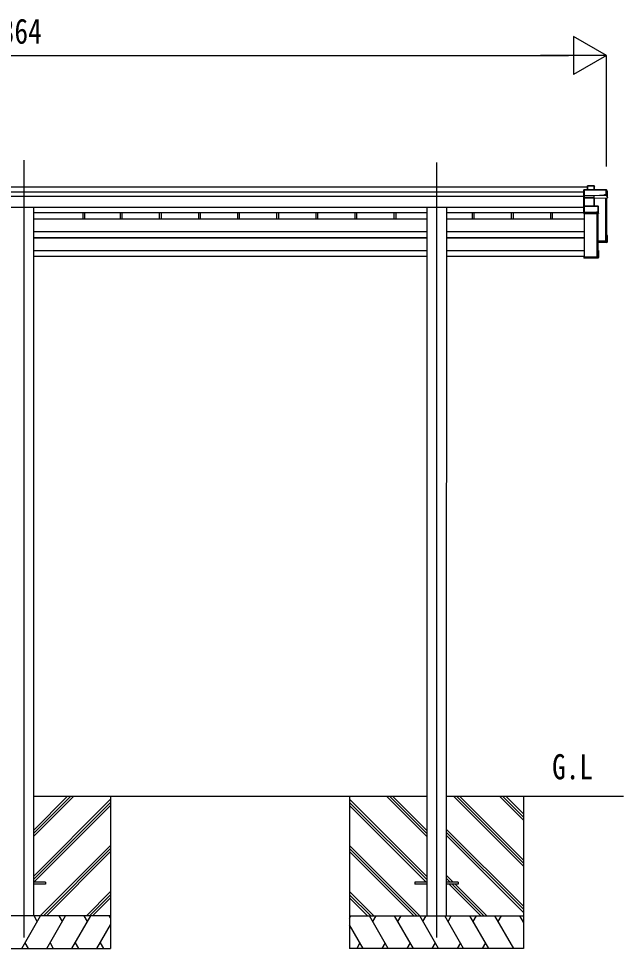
# Model space of a CAD drawing. Units: millimetres, scale not verified. Extents: x -14718 to 14718, y -10395 to 10395.
# Drawn here: x 1279 to 4063, y -5538 to -1262 of the extents above; entities that cross this region are included whole.
import ezdxf
from ezdxf.enums import TextEntityAlignment as Align

# ---------------------------------------------------------------- set-up
doc = ezdxf.new("R2010")
doc.units = ezdxf.units.MM
doc.header["$LTSCALE"] = 50
for name, color, linetype in [('0-2_USER1', 3, 'Continuous'), ('0-3_YKK_12', 2, 'Continuous'), ('0-4_YKK_13', 4, 'Continuous'), ('0-5_YKK_A1', 4, 'Continuous'), ('0-6_YKK_D', 6, 'Continuous')]:
    doc.layers.add(name, color=color, linetype=linetype)
doc.styles.add('ＭＳ ゴシック', font='')
doc.styles.get('ＭＳ ゴシック').set_extended_font_data('MS Gothic')

msp = doc.modelspace()

# ---------------------------------------------------------------- linework, layer by layer
at = {"layer": '0-3_YKK_12'}
for p, q in [((1302.57, -1912.54), (1302.57, -2422.45)), ((3202.57, -1923.77), (3202.57, -2422.45)), ((1302.57, -2422.45), (1302.57, -5487.63)), ((3202.57, -2422.45), (3202.57, -5487.63))]:
    msp.add_line(p, q, dxfattribs=at)
at = {"layer": '0-4_YKK_13'}
for p, q in [((3881.52, -2048.88), (3880.67, -2049.81)), ((3880.67, -2075.23), (3880.67, -2049.81)), ((3881.67, -2049.21), (3881.67, -2075.6)), ((3983.7, -2049.21), (3881.67, -2049.21)), ((3881.82, -2048.76), (3983.7, -2048.76)), ((3896.67, -2032.01), (3897.52, -2031.07)), ((3896.67, -2048.76), (3896.67, -2032.01)), ((3897.52, -2048.76), (3897.52, -2031.07)), ((3897.67, -2030.96), (3927.23, -2030.96)), ((3927.23, -2031.41), (3927.23, -2030.96)), ((3927.66, -2031.21), (3929.41, -2034.2)), ((3927.73, -2031.46), (3927.73, -2048.76)), ((3929.48, -2034.44), (3927.73, -2031.46)), ((3929.48, -2048.76), (3929.48, -2034.44)), ((3983.7, -2049.21), (3983.7, -2048.76)), ((3983.7, -2071.09), (3983.7, -2049.21)), ((3984.13, -2049.01), (3988.54, -2056.55)), ((3881.53, -2075.95), (3880.67, -2075.23)), ((3880.67, -2084.74), (3880.67, -2075.23)), ((3881.81, -2085.68), (3880.67, -2084.74)), ((3880.67, -2125.54), (3880.67, -2084.74)), ((3881.67, -2075.6), (3928.16, -2075.6)), ((3881.67, -2076.14), (3881.67, -2085.49)), ((3928.17, -2076.14), (3881.67, -2076.14)), ((3881.67, -2085.49), (3927.7, -2085.49)), ((3881.67, -2086.04), (3881.67, -2124.52)), ((3927.7, -2085.49), (3927.7, -2086.04)), ((3928.16, -2075.6), (3976.17, -2073.51)), ((3976.17, -2074.05), (3928.17, -2076.14)), ((3928.17, -2085.51), (3928.17, -2076.14)), ((3928.2, -2086.12), (3928.2, -2124.52)), ((3929.06, -2088.42), (3928.2, -2086.12)), ((3928.68, -2085.63), (3929.57, -2088)), ((3929.09, -2124.52), (3929.09, -2088.31)), ((3929.57, -2088), (3988.61, -2085.43)), ((3976.17, -2073.51), (3976.17, -2074.05)), ((3984.2, -2071.14), (3984.66, -2071.93)), ((3984.66, -2074.93), (3984.66, -2071.93)), ((3984.66, -2074.93), (3988.61, -2085.43)), ((3988.61, -2085.43), (3988.61, -2056.8)), ((3881.53, -2124.64), (3880.67, -2125.54)), ((3880.67, -2152.51), (3880.67, -2125.54)), ((3881.67, -2124.52), (3946.13, -2124.52)), ((3881.67, -2124.97), (3881.67, -2152.87)), ((3946.13, -2124.52), (3946.13, -2124.97)), ((3946.42, -2124.61), (3948.39, -2126.02)), ((3948.59, -2158.23), (3948.59, -2126.42)), ((3881.53, -2153.23), (3880.67, -2152.51)), ((3880.67, -2157.89), (3880.67, -2152.51)), ((3880.67, -2157.89), (3880.67, -2157.89)), ((3881.67, -2158.73), (3880.67, -2157.89)), ((3881.67, -2152.87), (3938.6, -2152.87)), ((3881.67, -2153.42), (3881.67, -2158.73)), ((3938.6, -2153.42), (3881.67, -2153.42)), ((3881.67, -2158.73), (3948.09, -2158.73)), ((3938.6, -2150.36), (3946.13, -2150.36)), ((3938.6, -2152.87), (3938.6, -2150.36)), ((3938.6, -2152.87), (3938.6, -2153.42)), ((3938.6, -2154.67), (3938.6, -2153.42)), ((3946.59, -2154.67), (3938.6, -2154.67)), ((3948.09, -2158.73), (3946.59, -2154.67)), ((3946.63, -2150.41), (3947.09, -2151.2)), ((3947.09, -2154.17), (3947.09, -2151.2)), ((3947.09, -2154.17), (3948.59, -2158.23)), ((3984.67, -2259.15), (3988.15, -2259.15)), ((3984.67, -2259.26), (3988.47, -2259.26)), ((3984.67, -2260.02), (3987.67, -2260.02)), ((3984.67, -2264.07), (3986.17, -2261.51)), ((3984.67, -2261.51), (3986.17, -2261.51)), ((3986.17, -2285.83), (3986.17, -2261.51)), ((3987.67, -2260.02), (3988.49, -2259.28)), ((3987.67, -2260.02), (3987.67, -2287.26)), ((3988.61, -2288.26), (3988.61, -2259.62)), ((3944.67, -2287.63), (3986.17, -2285.83)), ((3987.67, -2287.26), (3944.67, -2289.13)), ((3976.17, -2291.95), (3944.67, -2293.32)), ((3976.17, -2291.95), (3948.59, -2293.15)), ((3984.66, -2291.25), (3976.17, -2291.62)), ((3976.17, -2291.62), (3976.17, -2291.95)), ((3981.82, -2282.55), (3981.82, -2286.02)), ((3984.66, -2291.25), (3988.61, -2288.26)), ((3948.09, -2328.75), (3944.67, -2328.75)), ((3944.67, -2329.59), (3947.65, -2329.59)), ((3946.15, -2331.08), (3944.67, -2331.08)), ((3946.15, -2359.02), (3946.15, -2331.08)), ((3948.59, -2361.05), (3948.59, -2329.24)), ((3880.67, -2354.2), (3882.67, -2354.2)), ((3880.67, -2354.2), (3880.67, -2354.65)), ((3880.67, -2354.65), (3880.67, -2360.51)), ((3880.67, -2354.65), (3882.67, -2354.65)), ((3947.65, -2360.51), (3880.67, -2360.51)), ((3881.67, -2361.55), (3880.67, -2360.51)), ((3881.53, -2362.83), (3880.67, -2361.93)), ((3881.67, -2361.55), (3948.09, -2361.55)), ((3881.67, -2362.95), (3881.67, -2361.55)), ((3938.6, -2362.95), (3881.67, -2362.95)), ((3938.6, -2362.95), (3881.67, -2362.95)), ((3882.67, -2354.65), (3882.67, -2354.2)), ((3882.67, -2354.65), (3882.67, -2359.02)), ((3882.67, -2359.02), (3946.15, -2359.02)), ((3938.6, -2362.62), (3938.6, -2362.95)), ((3946.59, -2362.62), (3938.6, -2362.62)), ((3938.6, -2362.95), (3938.6, -2362.95)), ((3944.25, -2358.28), (3944.25, -2359.02)), ((3948.09, -2361.55), (3946.59, -2362.62)), ((3948.39, -2361.45), (3946.88, -2362.53)), ((3948.45, -2361.4), (3947.65, -2360.51)), ((1402.57, -5233.13), (1347.57, -5233.13)), ((1402.57, -5242.13), (1347.57, -5242.13)), ((1402.57, -5233.13), (1402.57, -5242.13)), ((3102.57, -5233.13), (3102.57, -5242.13)), ((3157.57, -5233.13), (3102.57, -5233.13)), ((3157.57, -5242.13), (3102.57, -5242.13)), ((3302.57, -5233.13), (3247.57, -5233.13)), ((3302.57, -5242.13), (3247.57, -5242.13)), ((3302.57, -5233.13), (3302.57, -5242.13))]:
    msp.add_line(p, q, dxfattribs=at)
for points in [[(3927.23, -2048.76), (3927.23, -2031.41), (3897.88, -2031.41), (3897.88, -2048.76)], [(3988.61, -2056.8), (3984.2, -2049.26), (3984.2, -2071.14)], [(3927.7, -2124.52), (3927.7, -2086.04), (3881.67, -2086.04)], [(3928.17, -2085.51), (3928.17, -2085.52), (3928.17, -2085.52)], [(3976.17, -2073.51), (3976.17, -2071.09), (3983.7, -2071.09)], [(3984.66, -2074.93), (3976.17, -2075.3), (3976.17, -2074.05)], [(3946.13, -2150.36), (3946.13, -2124.97), (3881.67, -2124.97)], [(3948.59, -2126.42), (3946.63, -2125.02), (3946.63, -2150.41)], [(3944.67, -2290.17), (3988.61, -2288.26), (3988.61, -2288.26), (3987.67, -2287.26)], [(3948.45, -2328.87), (3947.65, -2329.59), (3947.65, -2360.51)], [(3880.67, -2360.51), (3880.67, -2360.51), (3880.67, -2361.93)]]:
    msp.add_lwpolyline(points, dxfattribs=at)
for centre, radius, start, end in [((3927.23, -2031.46), 0.5, 30.33313, 90), ((3927.34, -2032.81), 1.41, 74.15609, 94.61217), ((3927.24, -2031.45), 0.494, 359.98098, 30.32316), ((3983.7, -2049.26), 0.5, 30.33313, 90), ((3983.81, -2050.62), 1.41, 74.15609, 94.61217), ((3983.7, -2049.26), 0.494, 359.98098, 30.32316), ((3928.57, -2086), 0.63, 129.50604, 184.71108), ((3928.7, -2086.13), 0.502, 92.80646, 179.3843), ((3983.81, -2072.5), 1.41, 74.15609, 94.61217), ((3946.13, -2125.02), 0.5, 54.45407, 90), ((3946.24, -2126.38), 1.41, 74.15609, 94.61217), ((3946.13, -2125.02), 0.498, 0.1799, 54.43322), ((3946.24, -2151.77), 1.41, 74.15609, 94.61217)]:
    msp.add_arc(centre, radius, start, end, dxfattribs=at)
for centre, major_axis, ratio, start_param, end_param in [((3881.17, -2049.26), (0.372, 0.372), 0.900404, 5.550147, 6.3355452), ((3881.88, -2049.26), (-0.372, 0.372), 0.900404, 5.4454273, 6.2308254), ((3897.17, -2031.46), (-0.499, -0.499), 0.052408, 3.0892328, 3.8746309), ((3897.88, -2031.46), (-0.499, 0.499), 0.052408, 4.7647489, 5.550147), ((3929.01, -2034.49), (0.257, 0.444), 0.891995, 5.2871388, 6.0006), ((3881.17, -2075.65), (0.372, 0.372), 0.900404, 4.7952921, 5.550147), ((3881.17, -2075.65), (-0.498, 0.498), 0.083094, 3.2244958, 3.9793507), ((3882.17, -2085.99), (-0.498, 0.498), 0.083094, 0.0829031, 0.837758), ((3882.17, -2085.99), (0.372, 0.372), 0.900404, 1.6536995, 2.4085544), ((3927.7, -2085.66), (-1, 0), 0.165356, 4.2226982, 4.712389), ((3927.7, -2086.15), (-0.5, 0), 0.226184, 4.2102939, 4.712389), ((3927.7, -2086.17), (-0.5, -0.046), 0.224394, 3.1821146, 4.1897293), ((3928.16, -2075.65), (-0.011, 0.5), 0.002284, 3.307366, 4.8170591), ((3927.68, -2085.68), (-1, -0.045), 0.165035, 4.1904357, 4.1933299), ((3927.68, -2085.68), (-1, -0.045), 0.165035, 3.1952984, 4.1904357), ((3929.56, -2088.42), (-0.495, -0.086), 0.832908, 4.5579552, 6.0814725), ((3881.17, -2125.02), (0.5, 0.5), 0.02182, 6.2613687, 7.0162236), ((3881.17, -2125.02), (0.372, 0.372), 0.900404, 5.550147, 6.3050019), ((3948.12, -2126.44), (0.169, 0.473), 0.931403, 5.0793173, 5.862852), ((3881.17, -2152.93), (0.372, 0.372), 0.900404, 4.7952921, 5.550147), ((3881.17, -2152.93), (-0.498, 0.498), 0.083094, 3.2244958, 3.9793507), ((3946.59, -2154.17), (-0.479, 0.147), 0.993384, 1.8707271, 3.4377965), ((3948.12, -2158.31), (-0.498, -0.074), 0.830741, 1.394861, 2.1783957), ((3948.12, -2158.31), (0.289, 0.44), 0.847113, 4.5883003, 5.371835), ((3988.09, -2259.65), (-0.474, -0.272), 0.885613, 3.4570579, 4.242456), ((3988.13, -2259.57), (-0.491, 0.117), 0.873782, 4.1213673, 4.1933043), ((3988.14, -2259.57), (-0.257, 0.444), 0.891995, 4.1376391, 4.8511003), ((3948.12, -2329.17), (-0.498, 0.074), 0.830741, 4.1047896, 4.8883243), ((3948.12, -2329.17), (-0.289, 0.44), 0.847113, 4.052943, 4.8364777), ((3881.17, -2362.45), (-0.5, 0.5), 0.02182, 2.4085544, 3.1634093), ((3946.59, -2362.12), (-0.479, 0.147), 0.993384, 1.8707271, 2.4924516), ((3948.12, -2361.03), (0.255, 0.46), 0.938446, 3.6212269, 4.4047616), ((3948.12, -2361.03), (-0.169, 0.473), 0.931403, 3.561926, 4.3454607)]:
    msp.add_ellipse(centre, major_axis=major_axis, ratio=ratio, start_param=start_param, end_param=end_param, dxfattribs=at)
at = {"layer": '0-5_YKK_A1'}
for p, q in [((-1291.53, -2034.81), (3896.67, -2034.81)), ((-1275.53, -2057.69), (3880.67, -2057.69)), ((-1275.53, -2077.84), (3880.67, -2077.84)), ((3979.55, -2085.83), (3979.55, -2284.69)), ((3982.66, -2085.69), (3982.66, -2281.71)), ((3983.17, -2085.67), (3983.17, -2284.39)), ((3984.67, -2085.6), (3984.67, -2284.39)), ((-1275.53, -2129.05), (3880.67, -2129.05)), ((1347.77, -2129.05), (1347.77, -5387.63)), ((1347.77, -2153.37), (3157.37, -2153.37)), ((1574.67, -2153.37), (1574.67, -2183.18)), ((1582.82, -2153.37), (1582.82, -2183.18)), ((1746.52, -2153.37), (1746.52, -2183.18)), ((1754.67, -2153.37), (1754.67, -2183.18)), ((1926.52, -2153.37), (1926.52, -2183.18)), ((1934.67, -2153.37), (1934.67, -2183.18)), ((2106.52, -2153.37), (2106.52, -2183.18)), ((2114.67, -2153.37), (2114.67, -2183.18)), ((2286.52, -2153.37), (2286.52, -2183.18)), ((2294.67, -2153.37), (2294.67, -2183.18)), ((2466.52, -2153.37), (2466.52, -2183.18)), ((2474.67, -2153.37), (2474.67, -2183.18)), ((2646.52, -2153.37), (2646.52, -2183.18)), ((2654.67, -2153.37), (2654.67, -2183.18)), ((2826.52, -2153.37), (2826.52, -2183.18)), ((2834.67, -2153.37), (2834.67, -2183.18)), ((3006.52, -2153.37), (3006.52, -2183.18)), ((3014.67, -2153.37), (3014.67, -2183.18)), ((3247.77, -2153.37), (3880.67, -2153.37)), ((3366.52, -2153.37), (3366.52, -2183.18)), ((3374.67, -2153.37), (3374.67, -2183.18)), ((3546.52, -2153.37), (3546.52, -2183.18)), ((3554.67, -2153.37), (3554.67, -2183.18)), ((3726.52, -2153.37), (3726.52, -2183.18)), ((3734.67, -2153.37), (3734.67, -2183.18)), ((3883.17, -2358.28), (3883.17, -2158.73)), ((3939.55, -2158.73), (3939.55, -2358.28)), ((3943.17, -2158.73), (3943.17, -2357.98)), ((3944.67, -2158.73), (3944.67, -2357.98)), ((1347.77, -2183.18), (3157.37, -2183.18)), ((3247.76, -2183.18), (3883.17, -2183.18)), ((3157.37, -2241.98), (1347.77, -2241.85)), ((3883.17, -2242.04), (3247.76, -2241.99)), ((1347.77, -2268.2), (3157.38, -2268.2)), ((3157.38, -2270.91), (1347.77, -2270.91)), ((1574.67, -2268.2), (1574.67, -2270.91)), ((1582.82, -2268.2), (1582.82, -2270.91)), ((1746.52, -2268.2), (1746.52, -2270.91)), ((1754.67, -2268.2), (1754.67, -2270.91)), ((1926.52, -2268.2), (1926.52, -2270.91)), ((1934.67, -2268.2), (1934.67, -2270.91)), ((2106.52, -2268.2), (2106.52, -2270.91)), ((2114.67, -2268.2), (2114.67, -2270.91)), ((2286.52, -2268.2), (2286.52, -2270.91)), ((2294.67, -2268.2), (2294.67, -2270.91)), ((2466.52, -2268.2), (2466.52, -2270.91)), ((2474.67, -2268.2), (2474.67, -2270.91)), ((2646.52, -2268.2), (2646.52, -2270.91)), ((2654.67, -2268.2), (2654.67, -2270.91)), ((2826.52, -2268.2), (2826.52, -2270.91)), ((2834.67, -2268.2), (2834.67, -2270.91)), ((3006.52, -2268.2), (3006.52, -2270.91)), ((3014.67, -2268.2), (3014.67, -2270.91)), ((3247.76, -2268.2), (3883.17, -2268.2)), ((3883.17, -2270.91), (3247.76, -2270.91)), ((3366.52, -2268.2), (3366.52, -2270.91)), ((3374.67, -2268.2), (3374.67, -2270.91)), ((3546.52, -2268.2), (3546.52, -2270.91)), ((3554.67, -2268.2), (3554.67, -2270.91)), ((3726.52, -2268.2), (3726.52, -2270.91)), ((3734.67, -2268.2), (3734.67, -2270.91)), ((3979.55, -2284.69), (3944.67, -2284.69)), ((3979.55, -2284.69), (3944.67, -2284.69)), ((3982.66, -2281.71), (3979.76, -2284.6)), ((3984.37, -2284.69), (3983.47, -2284.69)), ((3157.38, -2329.48), (1347.77, -2329.48)), ((3883.17, -2329.48), (3247.75, -2329.48)), ((3157.38, -2355.55), (1347.77, -2355.55)), ((3880.67, -2355.54), (3247.75, -2355.55)), ((3882.67, -2355.56), (3883.17, -2355.56)), ((3939.55, -2358.28), (3883.17, -2358.28)), ((3942.66, -2355.31), (3939.76, -2358.19)), ((3944.37, -2358.28), (3943.47, -2358.28)), ((1347.57, -5023.26), (1533.2, -4837.63)), ((1347.57, -5009.12), (1519.06, -4837.63)), ((1347.57, -4994.98), (1504.92, -4837.63)), ((1347.57, -5207.11), (1702.57, -4852.11)), ((1347.57, -5221.25), (1702.57, -4866.25)), ((1347.77, -4837.63), (3157.57, -4837.63)), ((1702.57, -4837.63), (1702.57, -5537.63)), ((2802.57, -4837.63), (2802.57, -5537.63)), ((3157.57, -5207.11), (2802.57, -4852.11)), ((3157.57, -5221.25), (2802.57, -4866.25)), ((3157.57, -5023.26), (2971.93, -4837.63)), ((3157.57, -5009.12), (2986.08, -4837.63)), ((3157.57, -4994.98), (3000.22, -4837.63)), ((3247.57, -4837.63), (4062.6, -4837.63)), ((3602.57, -5159.89), (3280.3, -4837.63)), ((3602.57, -5145.75), (3294.44, -4837.63)), ((3602.57, -5131.61), (3308.59, -4837.63)), ((3602.57, -4947.76), (3492.44, -4837.63)), ((3602.57, -4933.62), (3506.58, -4837.63)), ((3602.57, -4919.48), (3520.72, -4837.63)), ((3602.57, -4837.63), (3602.57, -5537.63)), ((1349.83, -5233.13), (1702.57, -4880.4)), ((3155.31, -5233.13), (2802.57, -4880.4)), ((3602.57, -5343.74), (3247.57, -4988.74)), ((3602.57, -5357.88), (3247.57, -5002.89)), ((3602.57, -5372.03), (3247.57, -5017.03)), ((1379.18, -5387.63), (1702.57, -5064.24)), ((1393.32, -5387.63), (1702.57, -5078.38)), ((3125.96, -5387.63), (2802.57, -5064.24)), ((3111.82, -5387.63), (2802.57, -5078.38)), ((1407.46, -5387.63), (1702.57, -5092.53)), ((3097.67, -5387.63), (2802.57, -5092.53)), ((3279.82, -5233.13), (3247.57, -5200.87)), ((3265.68, -5233.13), (3247.57, -5215.02)), ((3251.54, -5233.13), (3247.57, -5229.16)), ((3406.04, -5387.63), (3260.54, -5242.13)), ((3420.18, -5387.63), (3274.68, -5242.13)), ((3434.33, -5387.63), (3288.82, -5242.13)), ((1591.31, -5387.63), (1702.57, -5276.37)), ((1605.45, -5387.63), (1702.57, -5290.52)), ((2913.83, -5387.63), (2802.57, -5276.37)), ((2899.68, -5387.63), (2802.57, -5290.52)), ((1619.59, -5387.63), (1702.57, -5304.66)), ((2885.54, -5387.63), (2802.57, -5304.66)), ((1702.57, -5387.63), (902.57, -5387.63)), ((1293.53, -5537.63), (1380.13, -5387.63)), ((1365.13, -5413.61), (1350.13, -5387.63)), ((1409, -5537.63), (1495.6, -5387.63)), ((1480.6, -5413.61), (1465.6, -5387.63)), ((1524.47, -5537.63), (1611.07, -5387.63)), ((1596.07, -5413.61), (1581.07, -5387.63)), ((1639.94, -5537.63), (1702.57, -5429.15)), ((1702.57, -5398.08), (1696.54, -5387.63)), ((2802.57, -5387.63), (3602.57, -5387.63)), ((2802.57, -5398.08), (2808.6, -5387.63)), ((2865.2, -5537.63), (2802.57, -5429.15)), ((2980.67, -5537.63), (2894.07, -5387.63)), ((2909.07, -5413.61), (2924.07, -5387.63)), ((3096.14, -5537.63), (3009.54, -5387.63)), ((3024.54, -5413.61), (3039.54, -5387.63)), ((3211.61, -5537.63), (3125.01, -5387.63)), ((3140.01, -5413.61), (3155.01, -5387.63)), ((3327.08, -5537.63), (3240.48, -5387.63)), ((3255.48, -5413.61), (3270.48, -5387.63)), ((3442.55, -5537.63), (3355.95, -5387.63)), ((3370.95, -5413.61), (3385.95, -5387.63)), ((3558.02, -5537.63), (3471.42, -5387.63)), ((3486.42, -5413.61), (3501.42, -5387.63)), ((3602.57, -5416.57), (3585.86, -5387.63)), ((3600.86, -5413.61), (3602.57, -5410.65)), ((1308.53, -5511.65), (1323.52, -5537.63)), ((1424, -5511.65), (1438.99, -5537.63)), ((1539.47, -5511.65), (1554.46, -5537.63)), ((1654.94, -5511.65), (1669.93, -5537.63)), ((2850.2, -5511.65), (2835.2, -5537.63)), ((2965.67, -5511.65), (2950.67, -5537.63)), ((3081.14, -5511.65), (3066.14, -5537.63)), ((3196.61, -5511.65), (3181.61, -5537.63)), ((3312.08, -5511.65), (3297.08, -5537.63)), ((3427.55, -5511.65), (3412.55, -5537.63)), ((902.57, -5537.63), (1702.57, -5537.63)), ((3602.57, -5537.63), (2802.57, -5537.63))]:
    msp.add_line(p, q, dxfattribs=at)
for points in [[(3157.37, -2129.05), (3157.57, -4662.63), (3157.57, -5387.63)], [(3247.77, -2129.05), (3247.57, -4662.63), (3247.57, -5387.63)]]:
    msp.add_lwpolyline(points, dxfattribs=at)
for centre, radius, start, end in [((3979.55, -2284.39), 0.301, 269.97302, 314.80486), ((3982.87, -2281.93), 0.3, 0.29363, 134.92849), ((3983.47, -2284.39), 0.299, 180.1578, 270.15693), ((3984.37, -2284.39), 0.299, 269.84307, 359.8422), ((3939.55, -2357.98), 0.301, 269.97302, 314.80486), ((3942.87, -2355.52), 0.3, 0.29363, 134.92849), ((3943.47, -2357.98), 0.299, 180.1578, 270.15693), ((3944.37, -2357.98), 0.299, 269.84307, 359.8422)]:
    msp.add_arc(centre, radius, start, end, dxfattribs=at)
at = {"layer": '0-6_YKK_D'}
for p, q in [((3984.67, -1431.95), (3833.11, -1344.45)), ((3833.11, -1344.45), (3833.11, -1519.45)), ((-1204.53, -1431.95), (3809.67, -1431.95)), ((3984.67, -1431.95), (3681.56, -1431.95)), ((3984.67, -1431.95), (3833.11, -1519.45)), ((3984.67, -1941.7), (3984.67, -1430.95))]:
    msp.add_line(p, q, dxfattribs=at)

# ---------------------------------------------------------------- texts
at = {"layer": '0-2_USER1', "style": 'ＭＳ ゴシック', "width": 0.8}
msp.add_text('G.L', height=115.5, dxfattribs=at).set_placement((3734.53, -4794.63), align=Align.BOTTOM_LEFT)
at = {"layer": '0-6_YKK_D', "style": 'ＭＳ ゴシック', "width": 0.8}
msp.add_text('L=5364', height=115.5, dxfattribs=at).set_placement((1008.57, -1411.95), align=Align.BOTTOM_LEFT)

doc.saveas('drawing.dxf')
